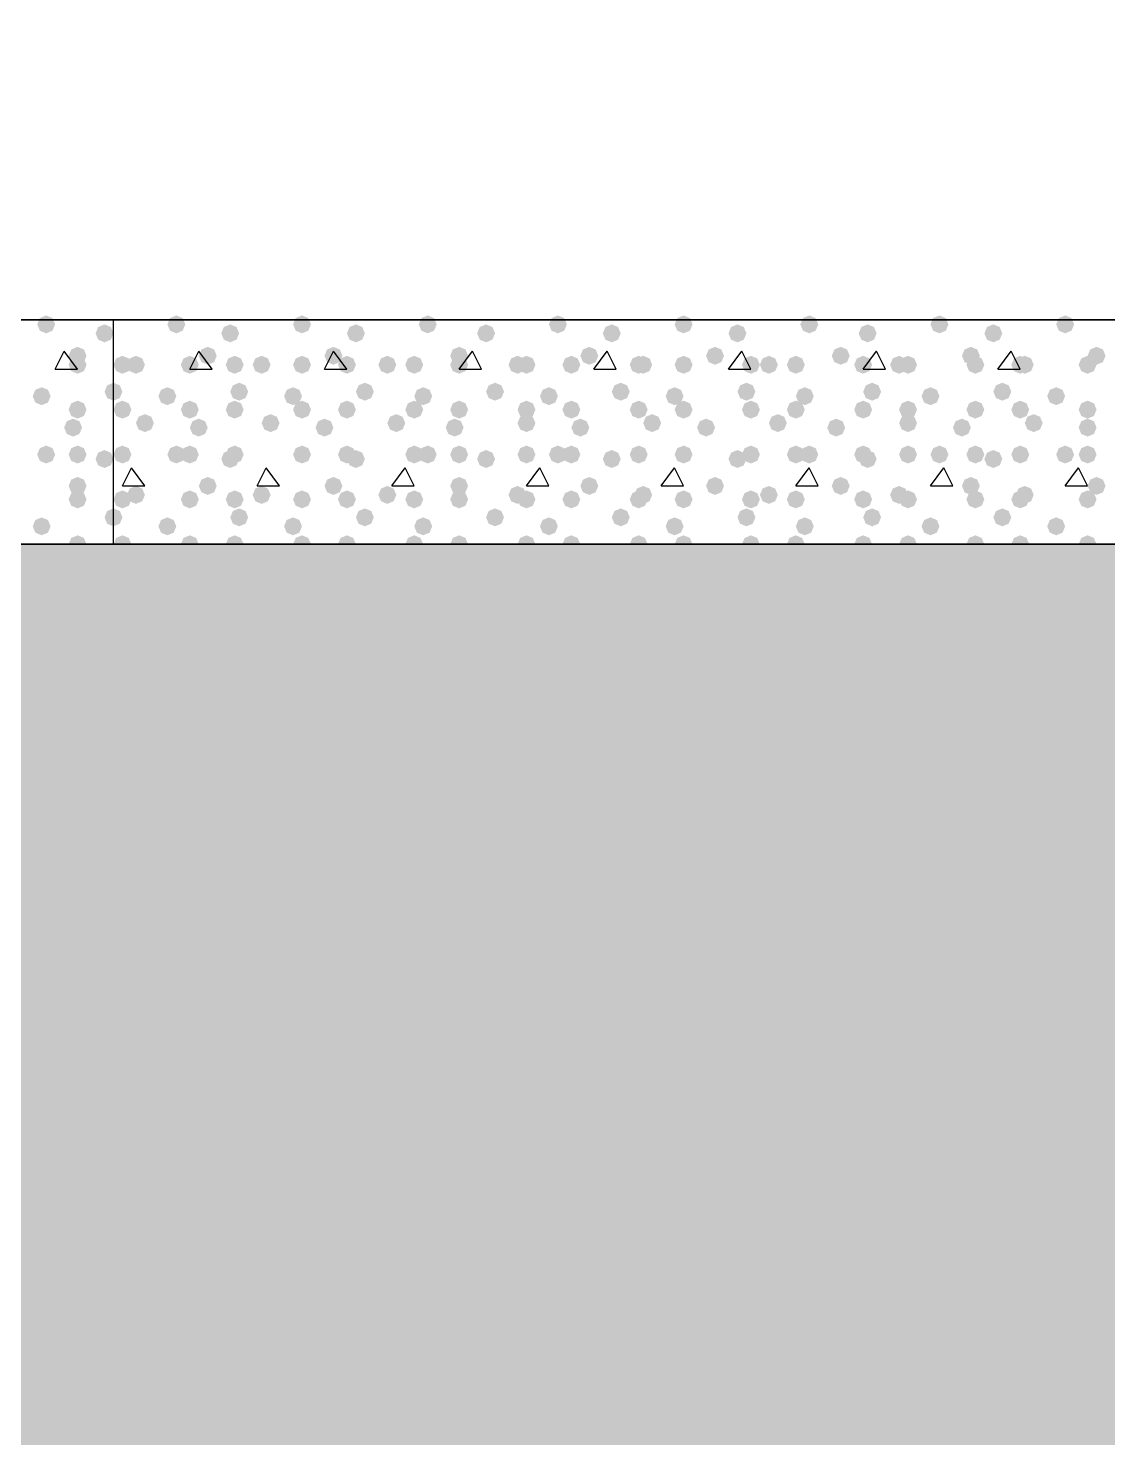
# Model space of a CAD drawing. Header units: millimetres. Extents: x 0 to 420, y 0 to 297.
# Drawn here: x 111.34 to 121.52, y 118.49 to 131.78 of the extents above; entities that cross this region are included whole.
import ezdxf

# ---------------------------------------------------------------- set-up
doc = ezdxf.new("R2010")
doc.units = ezdxf.units.MM
doc.layers.get('0').update_dxf_attribs({"linetype": 'CONTINUOUS'})

msp = doc.modelspace()

# ---------------------------------------------------------------- hatches: boundary and pattern name
at = {"true_color": 0x000007}
for points in [[(111.590667, 128.989667), (111.565796, 128.929871), (111.506, 128.905), (111.446204, 128.929871), (111.421333, 128.989667), (111.446204, 129.049462), (111.506, 129.074333), (111.565796, 129.049463)], [(112.141, 128.905), (112.116129, 128.845204), (112.056333, 128.820333), (111.996537, 128.845204), (111.971667, 128.905), (111.996537, 128.964796), (112.056333, 128.989667), (112.116129, 128.964796)], [(111.887, 128.693333), (111.862129, 128.633537), (111.802333, 128.608667), (111.742538, 128.633537), (111.717667, 128.693333), (111.742537, 128.753129), (111.802333, 128.778), (111.862129, 128.753129)], [(111.887, 128.608667), (111.862129, 128.548871), (111.802333, 128.524), (111.742538, 128.548871), (111.717667, 128.608667), (111.742537, 128.668462), (111.802333, 128.693333), (111.862129, 128.668463)], [(111.548333, 128.312333), (111.523463, 128.252537), (111.463667, 128.227667), (111.403871, 128.252537), (111.379, 128.312333), (111.403871, 128.372129), (111.463667, 128.397), (111.523462, 128.372129)], [(112.225667, 128.354667), (112.200796, 128.294871), (112.141, 128.27), (112.081204, 128.294871), (112.056333, 128.354667), (112.081204, 128.414462), (112.141, 128.439333), (112.200796, 128.414463)], [(111.887, 128.185333), (111.862129, 128.125538), (111.802333, 128.100667), (111.742538, 128.125538), (111.717667, 128.185333), (111.742537, 128.245129), (111.802333, 128.27), (111.862129, 128.245129)], [(111.844667, 128.016), (111.819796, 127.956204), (111.76, 127.931333), (111.700204, 127.956204), (111.675333, 128.016), (111.700204, 128.075796), (111.76, 128.100667), (111.819796, 128.075796)], [(111.590667, 127.762), (111.565796, 127.702204), (111.506, 127.677333), (111.446204, 127.702204), (111.421333, 127.762), (111.446204, 127.821796), (111.506, 127.846667), (111.565796, 127.821796)], [(111.887, 127.762), (111.862129, 127.702204), (111.802333, 127.677333), (111.742538, 127.702204), (111.717667, 127.762), (111.742537, 127.821796), (111.802333, 127.846667), (111.862129, 127.821796)], [(112.141, 127.719667), (112.116129, 127.659871), (112.056333, 127.635), (111.996537, 127.659871), (111.971667, 127.719667), (111.996537, 127.779462), (112.056333, 127.804333), (112.116129, 127.779463)], [(111.887, 127.465667), (111.862129, 127.405871), (111.802333, 127.381), (111.742538, 127.405871), (111.717667, 127.465667), (111.742537, 127.525462), (111.802333, 127.550333), (111.862129, 127.525463)], [(111.887, 127.338667), (111.862129, 127.278871), (111.802333, 127.254), (111.742538, 127.278871), (111.717667, 127.338667), (111.742537, 127.398462), (111.802333, 127.423333), (111.862129, 127.398463)], [(112.225667, 127.169333), (112.200796, 127.109537), (112.141, 127.084667), (112.081204, 127.109537), (112.056333, 127.169333), (112.081204, 127.229129), (112.141, 127.254), (112.200796, 127.229129)], [(111.548333, 127.084667), (111.523463, 127.024871), (111.463667, 127), (111.403871, 127.024871), (111.379, 127.084667), (111.403871, 127.144462), (111.463667, 127.169333), (111.523462, 127.144463)], [(111.887, 126.915333), (111.862129, 126.855538), (111.802333, 126.830667), (111.742538, 126.855538), (111.717667, 126.915333), (111.742537, 126.975129), (111.802333, 127), (111.862129, 126.975129)]]:
    msp.add_hatch(color=0, dxfattribs=at).paths.add_polyline_path(points, flags=0)
at = {"true_color": 0x000008}
for points in [[(112.818333, 128.989667), (112.793463, 128.929871), (112.733667, 128.905), (112.673871, 128.929871), (112.649, 128.989667), (112.673871, 129.049462), (112.733667, 129.074333), (112.793462, 129.049463)], [(113.326333, 128.905), (113.301463, 128.845204), (113.241667, 128.820333), (113.181871, 128.845204), (113.157, 128.905), (113.181871, 128.964796), (113.241667, 128.989667), (113.301462, 128.964796)], [(114.003667, 128.989667), (113.978796, 128.929871), (113.919, 128.905), (113.859204, 128.929871), (113.834333, 128.989667), (113.859204, 129.049462), (113.919, 129.074333), (113.978796, 129.049463)], [(114.511667, 128.905), (114.486796, 128.845204), (114.427, 128.820333), (114.367204, 128.845204), (114.342333, 128.905), (114.367204, 128.964796), (114.427, 128.989667), (114.486796, 128.964796)], [(115.189, 128.989667), (115.164129, 128.929871), (115.104333, 128.905), (115.044538, 128.929871), (115.019667, 128.989667), (115.044537, 129.049462), (115.104333, 129.074333), (115.164129, 129.049463)], [(115.739333, 128.905), (115.714462, 128.845204), (115.654667, 128.820333), (115.594871, 128.845204), (115.57, 128.905), (115.594871, 128.964796), (115.654667, 128.989667), (115.714462, 128.964796)], [(116.416667, 128.989667), (116.391796, 128.929871), (116.332, 128.905), (116.272204, 128.929871), (116.247333, 128.989667), (116.272204, 129.049462), (116.332, 129.074333), (116.391796, 129.049463)], [(116.924667, 128.905), (116.899796, 128.845204), (116.84, 128.820333), (116.780204, 128.845204), (116.755333, 128.905), (116.780204, 128.964796), (116.84, 128.989667), (116.899796, 128.964796)], [(117.602, 128.989667), (117.577129, 128.929871), (117.517333, 128.905), (117.457538, 128.929871), (117.432667, 128.989667), (117.457537, 129.049462), (117.517333, 129.074333), (117.577129, 129.049463)], [(118.11, 128.905), (118.085129, 128.845204), (118.025333, 128.820333), (117.965538, 128.845204), (117.940667, 128.905), (117.965537, 128.964796), (118.025333, 128.989667), (118.085129, 128.964796)], [(118.787333, 128.989667), (118.762463, 128.929871), (118.702667, 128.905), (118.642871, 128.929871), (118.618, 128.989667), (118.642871, 129.049462), (118.702667, 129.074333), (118.762462, 129.049463)], [(119.337667, 128.905), (119.312796, 128.845204), (119.253, 128.820333), (119.193204, 128.845204), (119.168333, 128.905), (119.193204, 128.964796), (119.253, 128.989667), (119.312796, 128.964796)], [(120.015, 128.989667), (119.990129, 128.929871), (119.930333, 128.905), (119.870538, 128.929871), (119.845667, 128.989667), (119.870537, 129.049462), (119.930333, 129.074333), (119.990129, 129.049463)], [(120.523, 128.905), (120.498129, 128.845204), (120.438333, 128.820333), (120.378537, 128.845204), (120.353667, 128.905), (120.378537, 128.964796), (120.438333, 128.989667), (120.498129, 128.964796)], [(121.200333, 128.989667), (121.175463, 128.929871), (121.115667, 128.905), (121.055871, 128.929871), (121.031, 128.989667), (121.055871, 129.049462), (121.115667, 129.074333), (121.175462, 129.049463)], [(113.114667, 128.693333), (113.089796, 128.633537), (113.03, 128.608667), (112.970204, 128.633537), (112.945333, 128.693333), (112.970204, 128.753129), (113.03, 128.778), (113.089796, 128.753129)], [(114.3, 128.693333), (114.275129, 128.633537), (114.215333, 128.608667), (114.155538, 128.633537), (114.130667, 128.693333), (114.155537, 128.753129), (114.215333, 128.778), (114.275129, 128.753129)], [(115.485333, 128.693333), (115.460463, 128.633537), (115.400667, 128.608667), (115.340871, 128.633537), (115.316, 128.693333), (115.340871, 128.753129), (115.400667, 128.778), (115.460462, 128.753129)], [(116.713, 128.693333), (116.688129, 128.633537), (116.628333, 128.608667), (116.568537, 128.633537), (116.543667, 128.693333), (116.568537, 128.753129), (116.628333, 128.778), (116.688129, 128.753129)], [(117.898333, 128.693333), (117.873463, 128.633537), (117.813667, 128.608667), (117.753871, 128.633537), (117.729, 128.693333), (117.753871, 128.753129), (117.813667, 128.778), (117.873462, 128.753129)], [(119.083667, 128.693333), (119.058796, 128.633537), (118.999, 128.608667), (118.939204, 128.633537), (118.914333, 128.693333), (118.939204, 128.753129), (118.999, 128.778), (119.058796, 128.753129)], [(120.311333, 128.693333), (120.286463, 128.633537), (120.226667, 128.608667), (120.166871, 128.633537), (120.142, 128.693333), (120.166871, 128.753129), (120.226667, 128.778), (120.286462, 128.753129)], [(121.496667, 128.693333), (121.471796, 128.633537), (121.412, 128.608667), (121.352204, 128.633537), (121.327333, 128.693333), (121.352204, 128.753129), (121.412, 128.778), (121.471796, 128.753129)], [(112.310333, 128.608667), (112.285463, 128.548871), (112.225667, 128.524), (112.165871, 128.548871), (112.141, 128.608667), (112.165871, 128.668462), (112.225667, 128.693333), (112.285462, 128.668463)], [(112.437333, 128.608667), (112.412463, 128.548871), (112.352667, 128.524), (112.292871, 128.548871), (112.268, 128.608667), (112.292871, 128.668462), (112.352667, 128.693333), (112.412462, 128.668463)], [(112.945333, 128.608667), (112.920463, 128.548871), (112.860667, 128.524), (112.800871, 128.548871), (112.776, 128.608667), (112.800871, 128.668462), (112.860667, 128.693333), (112.920462, 128.668463)], [(113.368667, 128.608667), (113.343796, 128.548871), (113.284, 128.524), (113.224204, 128.548871), (113.199333, 128.608667), (113.224204, 128.668462), (113.284, 128.693333), (113.343796, 128.668463)], [(113.622667, 128.608667), (113.597796, 128.548871), (113.538, 128.524), (113.478204, 128.548871), (113.453333, 128.608667), (113.478204, 128.668462), (113.538, 128.693333), (113.597796, 128.668463)], [(114.003667, 128.608667), (113.978796, 128.548871), (113.919, 128.524), (113.859204, 128.548871), (113.834333, 128.608667), (113.859204, 128.668462), (113.919, 128.693333), (113.978796, 128.668463)], [(114.427, 128.608667), (114.402129, 128.548871), (114.342333, 128.524), (114.282538, 128.548871), (114.257667, 128.608667), (114.282537, 128.668462), (114.342333, 128.693333), (114.402129, 128.668463)], [(114.808, 128.608667), (114.783129, 128.548871), (114.723333, 128.524), (114.663537, 128.548871), (114.638667, 128.608667), (114.663537, 128.668462), (114.723333, 128.693333), (114.783129, 128.668463)], [(115.062, 128.608667), (115.037129, 128.548871), (114.977333, 128.524), (114.917538, 128.548871), (114.892667, 128.608667), (114.917537, 128.668462), (114.977333, 128.693333), (115.037129, 128.668463)], [(115.485333, 128.608667), (115.460463, 128.548871), (115.400667, 128.524), (115.340871, 128.548871), (115.316, 128.608667), (115.340871, 128.668462), (115.400667, 128.693333), (115.460462, 128.668463)], [(116.035667, 128.608667), (116.010796, 128.548871), (115.951, 128.524), (115.891204, 128.548871), (115.866333, 128.608667), (115.891204, 128.668462), (115.951, 128.693333), (116.010796, 128.668463)], [(116.120333, 128.608667), (116.095463, 128.548871), (116.035667, 128.524), (115.975871, 128.548871), (115.951, 128.608667), (115.975871, 128.668462), (116.035667, 128.693333), (116.095462, 128.668463)], [(116.543667, 128.608667), (116.518796, 128.548871), (116.459, 128.524), (116.399204, 128.548871), (116.374333, 128.608667), (116.399204, 128.668462), (116.459, 128.693333), (116.518796, 128.668463)], [(117.178667, 128.608667), (117.153796, 128.548871), (117.094, 128.524), (117.034204, 128.548871), (117.009333, 128.608667), (117.034204, 128.668462), (117.094, 128.693333), (117.153796, 128.668463)], [(117.221, 128.608667), (117.196129, 128.548871), (117.136333, 128.524), (117.076537, 128.548871), (117.051667, 128.608667), (117.076537, 128.668462), (117.136333, 128.693333), (117.196129, 128.668463)], [(117.602, 128.608667), (117.577129, 128.548871), (117.517333, 128.524), (117.457538, 128.548871), (117.432667, 128.608667), (117.457537, 128.668462), (117.517333, 128.693333), (117.577129, 128.668463)], [(118.237, 128.608667), (118.212129, 128.548871), (118.152333, 128.524), (118.092538, 128.548871), (118.067667, 128.608667), (118.092537, 128.668462), (118.152333, 128.693333), (118.212129, 128.668463)], [(118.406333, 128.608667), (118.381463, 128.548871), (118.321667, 128.524), (118.261871, 128.548871), (118.237, 128.608667), (118.261871, 128.668462), (118.321667, 128.693333), (118.381462, 128.668463)], [(118.660333, 128.608667), (118.635463, 128.548871), (118.575667, 128.524), (118.515871, 128.548871), (118.491, 128.608667), (118.515871, 128.668462), (118.575667, 128.693333), (118.635462, 128.668463)], [(119.295333, 128.608667), (119.270463, 128.548871), (119.210667, 128.524), (119.150871, 128.548871), (119.126, 128.608667), (119.150871, 128.668462), (119.210667, 128.693333), (119.270462, 128.668463)], [(119.634, 128.608667), (119.609129, 128.548871), (119.549333, 128.524), (119.489538, 128.548871), (119.464667, 128.608667), (119.489537, 128.668462), (119.549333, 128.693333), (119.609129, 128.668463)], [(119.718667, 128.608667), (119.693796, 128.548871), (119.634, 128.524), (119.574204, 128.548871), (119.549333, 128.608667), (119.574204, 128.668462), (119.634, 128.693333), (119.693796, 128.668463)], [(120.353667, 128.608667), (120.328796, 128.548871), (120.269, 128.524), (120.209204, 128.548871), (120.184333, 128.608667), (120.209204, 128.668462), (120.269, 128.693333), (120.328796, 128.668463)], [(120.777, 128.608667), (120.752129, 128.548871), (120.692333, 128.524), (120.632538, 128.548871), (120.607667, 128.608667), (120.632537, 128.668462), (120.692333, 128.693333), (120.752129, 128.668463)], [(120.819333, 128.608667), (120.794462, 128.548871), (120.734667, 128.524), (120.674871, 128.548871), (120.65, 128.608667), (120.674871, 128.668462), (120.734667, 128.693333), (120.794462, 128.668463)], [(121.412, 128.608667), (121.387129, 128.548871), (121.327333, 128.524), (121.267538, 128.548871), (121.242667, 128.608667), (121.267537, 128.668462), (121.327333, 128.693333), (121.387129, 128.668463)], [(112.733667, 128.312333), (112.708796, 128.252537), (112.649, 128.227667), (112.589204, 128.252537), (112.564333, 128.312333), (112.589204, 128.372129), (112.649, 128.397), (112.708796, 128.372129)], [(113.411, 128.354667), (113.386129, 128.294871), (113.326333, 128.27), (113.266537, 128.294871), (113.241667, 128.354667), (113.266537, 128.414462), (113.326333, 128.439333), (113.386129, 128.414463)], [(113.919, 128.312333), (113.894129, 128.252537), (113.834333, 128.227667), (113.774538, 128.252537), (113.749667, 128.312333), (113.774537, 128.372129), (113.834333, 128.397), (113.894129, 128.372129)], [(114.596333, 128.354667), (114.571463, 128.294871), (114.511667, 128.27), (114.451871, 128.294871), (114.427, 128.354667), (114.451871, 128.414462), (114.511667, 128.439333), (114.571462, 128.414463)], [(115.146667, 128.312333), (115.121796, 128.252537), (115.062, 128.227667), (115.002204, 128.252537), (114.977333, 128.312333), (115.002204, 128.372129), (115.062, 128.397), (115.121796, 128.372129)], [(115.824, 128.354667), (115.799129, 128.294871), (115.739333, 128.27), (115.679538, 128.294871), (115.654667, 128.354667), (115.679537, 128.414462), (115.739333, 128.439333), (115.799129, 128.414463)], [(116.332, 128.312333), (116.307129, 128.252537), (116.247333, 128.227667), (116.187538, 128.252537), (116.162667, 128.312333), (116.187537, 128.372129), (116.247333, 128.397), (116.307129, 128.372129)], [(117.009333, 128.354667), (116.984462, 128.294871), (116.924667, 128.27), (116.864871, 128.294871), (116.84, 128.354667), (116.864871, 128.414462), (116.924667, 128.439333), (116.984462, 128.414463)], [(117.517333, 128.312333), (117.492463, 128.252537), (117.432667, 128.227667), (117.372871, 128.252537), (117.348, 128.312333), (117.372871, 128.372129), (117.432667, 128.397), (117.492462, 128.372129)], [(118.194667, 128.354667), (118.169796, 128.294871), (118.11, 128.27), (118.050204, 128.294871), (118.025333, 128.354667), (118.050204, 128.414462), (118.11, 128.439333), (118.169796, 128.414463)], [(118.745, 128.312333), (118.720129, 128.252537), (118.660333, 128.227667), (118.600538, 128.252537), (118.575667, 128.312333), (118.600537, 128.372129), (118.660333, 128.397), (118.720129, 128.372129)], [(119.38, 128.354667), (119.355129, 128.294871), (119.295333, 128.27), (119.235538, 128.294871), (119.210667, 128.354667), (119.235537, 128.414462), (119.295333, 128.439333), (119.355129, 128.414463)], [(119.930333, 128.312333), (119.905463, 128.252537), (119.845667, 128.227667), (119.785871, 128.252537), (119.761, 128.312333), (119.785871, 128.372129), (119.845667, 128.397), (119.905462, 128.372129)], [(120.607667, 128.354667), (120.582796, 128.294871), (120.523, 128.27), (120.463204, 128.294871), (120.438333, 128.354667), (120.463204, 128.414462), (120.523, 128.439333), (120.582796, 128.414463)], [(121.115667, 128.312333), (121.090796, 128.252537), (121.031, 128.227667), (120.971204, 128.252537), (120.946333, 128.312333), (120.971204, 128.372129), (121.031, 128.397), (121.090796, 128.372129)], [(112.310333, 128.185333), (112.285463, 128.125538), (112.225667, 128.100667), (112.165871, 128.125538), (112.141, 128.185333), (112.165871, 128.245129), (112.225667, 128.27), (112.285462, 128.245129)], [(112.945333, 128.185333), (112.920463, 128.125538), (112.860667, 128.100667), (112.800871, 128.125538), (112.776, 128.185333), (112.800871, 128.245129), (112.860667, 128.27), (112.920462, 128.245129)], [(113.368667, 128.185333), (113.343796, 128.125538), (113.284, 128.100667), (113.224204, 128.125538), (113.199333, 128.185333), (113.224204, 128.245129), (113.284, 128.27), (113.343796, 128.245129)], [(114.003667, 128.185333), (113.978796, 128.125538), (113.919, 128.100667), (113.859204, 128.125538), (113.834333, 128.185333), (113.859204, 128.245129), (113.919, 128.27), (113.978796, 128.245129)], [(114.427, 128.185333), (114.402129, 128.125538), (114.342333, 128.100667), (114.282538, 128.125538), (114.257667, 128.185333), (114.282537, 128.245129), (114.342333, 128.27), (114.402129, 128.245129)], [(115.062, 128.185333), (115.037129, 128.125538), (114.977333, 128.100667), (114.917538, 128.125538), (114.892667, 128.185333), (114.917537, 128.245129), (114.977333, 128.27), (115.037129, 128.245129)], [(115.485333, 128.185333), (115.460463, 128.125538), (115.400667, 128.100667), (115.340871, 128.125538), (115.316, 128.185333), (115.340871, 128.245129), (115.400667, 128.27), (115.460462, 128.245129)], [(116.120333, 128.185333), (116.095463, 128.125538), (116.035667, 128.100667), (115.975871, 128.125538), (115.951, 128.185333), (115.975871, 128.245129), (116.035667, 128.27), (116.095462, 128.245129)], [(116.543667, 128.185333), (116.518796, 128.125538), (116.459, 128.100667), (116.399204, 128.125538), (116.374333, 128.185333), (116.399204, 128.245129), (116.459, 128.27), (116.518796, 128.245129)], [(117.178667, 128.185333), (117.153796, 128.125538), (117.094, 128.100667), (117.034204, 128.125538), (117.009333, 128.185333), (117.034204, 128.245129), (117.094, 128.27), (117.153796, 128.245129)], [(117.602, 128.185333), (117.577129, 128.125538), (117.517333, 128.100667), (117.457538, 128.125538), (117.432667, 128.185333), (117.457537, 128.245129), (117.517333, 128.27), (117.577129, 128.245129)], [(118.237, 128.185333), (118.212129, 128.125538), (118.152333, 128.100667), (118.092538, 128.125538), (118.067667, 128.185333), (118.092537, 128.245129), (118.152333, 128.27), (118.212129, 128.245129)], [(118.660333, 128.185333), (118.635463, 128.125538), (118.575667, 128.100667), (118.515871, 128.125538), (118.491, 128.185333), (118.515871, 128.245129), (118.575667, 128.27), (118.635462, 128.245129)], [(119.295333, 128.185333), (119.270463, 128.125538), (119.210667, 128.100667), (119.150871, 128.125538), (119.126, 128.185333), (119.150871, 128.245129), (119.210667, 128.27), (119.270462, 128.245129)], [(119.718667, 128.185333), (119.693796, 128.125538), (119.634, 128.100667), (119.574204, 128.125538), (119.549333, 128.185333), (119.574204, 128.245129), (119.634, 128.27), (119.693796, 128.245129)], [(120.353667, 128.185333), (120.328796, 128.125538), (120.269, 128.100667), (120.209204, 128.125538), (120.184333, 128.185333), (120.209204, 128.245129), (120.269, 128.27), (120.328796, 128.245129)], [(120.777, 128.185333), (120.752129, 128.125538), (120.692333, 128.100667), (120.632538, 128.125538), (120.607667, 128.185333), (120.632537, 128.245129), (120.692333, 128.27), (120.752129, 128.245129)], [(121.412, 128.185333), (121.387129, 128.125538), (121.327333, 128.100667), (121.267538, 128.125538), (121.242667, 128.185333), (121.267537, 128.245129), (121.327333, 128.27), (121.387129, 128.245129)], [(112.522, 128.058333), (112.497129, 127.998538), (112.437333, 127.973667), (112.377538, 127.998538), (112.352667, 128.058333), (112.377537, 128.118129), (112.437333, 128.143), (112.497129, 128.118129)], [(113.03, 128.016), (113.005129, 127.956204), (112.945333, 127.931333), (112.885538, 127.956204), (112.860667, 128.016), (112.885537, 128.075796), (112.945333, 128.100667), (113.005129, 128.075796)], [(113.707333, 128.058333), (113.682463, 127.998538), (113.622667, 127.973667), (113.562871, 127.998538), (113.538, 128.058333), (113.562871, 128.118129), (113.622667, 128.143), (113.682462, 128.118129)], [(114.215333, 128.016), (114.190463, 127.956204), (114.130667, 127.931333), (114.070871, 127.956204), (114.046, 128.016), (114.070871, 128.075796), (114.130667, 128.100667), (114.190462, 128.075796)], [(114.892667, 128.058333), (114.867796, 127.998538), (114.808, 127.973667), (114.748204, 127.998538), (114.723333, 128.058333), (114.748204, 128.118129), (114.808, 128.143), (114.867796, 128.118129)], [(115.443, 128.016), (115.418129, 127.956204), (115.358333, 127.931333), (115.298537, 127.956204), (115.273667, 128.016), (115.298537, 128.075796), (115.358333, 128.100667), (115.418129, 128.075796)], [(116.120333, 128.058333), (116.095463, 127.998538), (116.035667, 127.973667), (115.975871, 127.998538), (115.951, 128.058333), (115.975871, 128.118129), (116.035667, 128.143), (116.095462, 128.118129)], [(116.628333, 128.016), (116.603463, 127.956204), (116.543667, 127.931333), (116.483871, 127.956204), (116.459, 128.016), (116.483871, 128.075796), (116.543667, 128.100667), (116.603462, 128.075796)], [(117.305667, 128.058333), (117.280796, 127.998538), (117.221, 127.973667), (117.161204, 127.998538), (117.136333, 128.058333), (117.161204, 128.118129), (117.221, 128.143), (117.280796, 128.118129)], [(117.813667, 128.016), (117.788796, 127.956204), (117.729, 127.931333), (117.669204, 127.956204), (117.644333, 128.016), (117.669204, 128.075796), (117.729, 128.100667), (117.788796, 128.075796)], [(118.491, 128.058333), (118.466129, 127.998538), (118.406333, 127.973667), (118.346537, 127.998538), (118.321667, 128.058333), (118.346537, 128.118129), (118.406333, 128.143), (118.466129, 128.118129)], [(119.041333, 128.016), (119.016462, 127.956204), (118.956667, 127.931333), (118.896871, 127.956204), (118.872, 128.016), (118.896871, 128.075796), (118.956667, 128.100667), (119.016462, 128.075796)], [(119.718667, 128.058333), (119.693796, 127.998538), (119.634, 127.973667), (119.574204, 127.998538), (119.549333, 128.058333), (119.574204, 128.118129), (119.634, 128.143), (119.693796, 128.118129)], [(120.226667, 128.016), (120.201796, 127.956204), (120.142, 127.931333), (120.082204, 127.956204), (120.057333, 128.016), (120.082204, 128.075796), (120.142, 128.100667), (120.201796, 128.075796)], [(120.904, 128.058333), (120.879129, 127.998538), (120.819333, 127.973667), (120.759538, 127.998538), (120.734667, 128.058333), (120.759537, 128.118129), (120.819333, 128.143), (120.879129, 128.118129)], [(121.412, 128.016), (121.387129, 127.956204), (121.327333, 127.931333), (121.267538, 127.956204), (121.242667, 128.016), (121.267537, 128.075796), (121.327333, 128.100667), (121.387129, 128.075796)], [(112.310333, 127.762), (112.285463, 127.702204), (112.225667, 127.677333), (112.165871, 127.702204), (112.141, 127.762), (112.165871, 127.821796), (112.225667, 127.846667), (112.285462, 127.821796)], [(112.818333, 127.762), (112.793463, 127.702204), (112.733667, 127.677333), (112.673871, 127.702204), (112.649, 127.762), (112.673871, 127.821796), (112.733667, 127.846667), (112.793462, 127.821796)], [(112.945333, 127.762), (112.920463, 127.702204), (112.860667, 127.677333), (112.800871, 127.702204), (112.776, 127.762), (112.800871, 127.821796), (112.860667, 127.846667), (112.920462, 127.821796)], [(113.326333, 127.719667), (113.301463, 127.659871), (113.241667, 127.635), (113.181871, 127.659871), (113.157, 127.719667), (113.181871, 127.779462), (113.241667, 127.804333), (113.301462, 127.779463)], [(113.368667, 127.762), (113.343796, 127.702204), (113.284, 127.677333), (113.224204, 127.702204), (113.199333, 127.762), (113.224204, 127.821796), (113.284, 127.846667), (113.343796, 127.821796)], [(114.003667, 127.762), (113.978796, 127.702204), (113.919, 127.677333), (113.859204, 127.702204), (113.834333, 127.762), (113.859204, 127.821796), (113.919, 127.846667), (113.978796, 127.821796)], [(114.003667, 127.762), (113.978796, 127.702204), (113.919, 127.677333), (113.859204, 127.702204), (113.834333, 127.762), (113.859204, 127.821796), (113.919, 127.846667), (113.978796, 127.821796)], [(114.427, 127.762), (114.402129, 127.702204), (114.342333, 127.677333), (114.282538, 127.702204), (114.257667, 127.762), (114.282537, 127.821796), (114.342333, 127.846667), (114.402129, 127.821796)], [(114.511667, 127.719667), (114.486796, 127.659871), (114.427, 127.635), (114.367204, 127.659871), (114.342333, 127.719667), (114.367204, 127.779462), (114.427, 127.804333), (114.486796, 127.779463)], [(115.062, 127.762), (115.037129, 127.702204), (114.977333, 127.677333), (114.917538, 127.702204), (114.892667, 127.762), (114.917537, 127.821796), (114.977333, 127.846667), (115.037129, 127.821796)], [(115.189, 127.762), (115.164129, 127.702204), (115.104333, 127.677333), (115.044538, 127.702204), (115.019667, 127.762), (115.044537, 127.821796), (115.104333, 127.846667), (115.164129, 127.821796)], [(115.485333, 127.762), (115.460463, 127.702204), (115.400667, 127.677333), (115.340871, 127.702204), (115.316, 127.762), (115.340871, 127.821796), (115.400667, 127.846667), (115.460462, 127.821796)], [(115.739333, 127.719667), (115.714462, 127.659871), (115.654667, 127.635), (115.594871, 127.659871), (115.57, 127.719667), (115.594871, 127.779462), (115.654667, 127.804333), (115.714462, 127.779463)], [(116.120333, 127.762), (116.095463, 127.702204), (116.035667, 127.677333), (115.975871, 127.702204), (115.951, 127.762), (115.975871, 127.821796), (116.035667, 127.846667), (116.095462, 127.821796)], [(116.416667, 127.762), (116.391796, 127.702204), (116.332, 127.677333), (116.272204, 127.702204), (116.247333, 127.762), (116.272204, 127.821796), (116.332, 127.846667), (116.391796, 127.821796)], [(116.543667, 127.762), (116.518796, 127.702204), (116.459, 127.677333), (116.399204, 127.702204), (116.374333, 127.762), (116.399204, 127.821796), (116.459, 127.846667), (116.518796, 127.821796)], [(116.924667, 127.719667), (116.899796, 127.659871), (116.84, 127.635), (116.780204, 127.659871), (116.755333, 127.719667), (116.780204, 127.779462), (116.84, 127.804333), (116.899796, 127.779463)], [(117.178667, 127.762), (117.153796, 127.702204), (117.094, 127.677333), (117.034204, 127.702204), (117.009333, 127.762), (117.034204, 127.821796), (117.094, 127.846667), (117.153796, 127.821796)], [(117.602, 127.762), (117.577129, 127.702204), (117.517333, 127.677333), (117.457538, 127.702204), (117.432667, 127.762), (117.457537, 127.821796), (117.517333, 127.846667), (117.577129, 127.821796)], [(117.602, 127.762), (117.577129, 127.702204), (117.517333, 127.677333), (117.457538, 127.702204), (117.432667, 127.762), (117.457537, 127.821796), (117.517333, 127.846667), (117.577129, 127.821796)], [(118.11, 127.719667), (118.085129, 127.659871), (118.025333, 127.635), (117.965538, 127.659871), (117.940667, 127.719667), (117.965537, 127.779462), (118.025333, 127.804333), (118.085129, 127.779463)], [(118.237, 127.762), (118.212129, 127.702204), (118.152333, 127.677333), (118.092538, 127.702204), (118.067667, 127.762), (118.092537, 127.821796), (118.152333, 127.846667), (118.212129, 127.821796)], [(118.660333, 127.762), (118.635463, 127.702204), (118.575667, 127.677333), (118.515871, 127.702204), (118.491, 127.762), (118.515871, 127.821796), (118.575667, 127.846667), (118.635462, 127.821796)], [(118.787333, 127.762), (118.762463, 127.702204), (118.702667, 127.677333), (118.642871, 127.702204), (118.618, 127.762), (118.642871, 127.821796), (118.702667, 127.846667), (118.762462, 127.821796)], [(119.295333, 127.762), (119.270463, 127.702204), (119.210667, 127.677333), (119.150871, 127.702204), (119.126, 127.762), (119.150871, 127.821796), (119.210667, 127.846667), (119.270462, 127.821796)], [(119.337667, 127.719667), (119.312796, 127.659871), (119.253, 127.635), (119.193204, 127.659871), (119.168333, 127.719667), (119.193204, 127.779462), (119.253, 127.804333), (119.312796, 127.779463)], [(119.718667, 127.762), (119.693796, 127.702204), (119.634, 127.677333), (119.574204, 127.702204), (119.549333, 127.762), (119.574204, 127.821796), (119.634, 127.846667), (119.693796, 127.821796)], [(120.015, 127.762), (119.990129, 127.702204), (119.930333, 127.677333), (119.870538, 127.702204), (119.845667, 127.762), (119.870537, 127.821796), (119.930333, 127.846667), (119.990129, 127.821796)], [(120.353667, 127.762), (120.328796, 127.702204), (120.269, 127.677333), (120.209204, 127.702204), (120.184333, 127.762), (120.209204, 127.821796), (120.269, 127.846667), (120.328796, 127.821796)], [(120.523, 127.719667), (120.498129, 127.659871), (120.438333, 127.635), (120.378537, 127.659871), (120.353667, 127.719667), (120.378537, 127.779462), (120.438333, 127.804333), (120.498129, 127.779463)], [(120.777, 127.762), (120.752129, 127.702204), (120.692333, 127.677333), (120.632538, 127.702204), (120.607667, 127.762), (120.632537, 127.821796), (120.692333, 127.846667), (120.752129, 127.821796)], [(121.200333, 127.762), (121.175463, 127.702204), (121.115667, 127.677333), (121.055871, 127.702204), (121.031, 127.762), (121.055871, 127.821796), (121.115667, 127.846667), (121.175462, 127.821796)], [(121.412, 127.762), (121.387129, 127.702204), (121.327333, 127.677333), (121.267538, 127.702204), (121.242667, 127.762), (121.267537, 127.821796), (121.327333, 127.846667), (121.387129, 127.821796)], [(113.114667, 127.465667), (113.089796, 127.405871), (113.03, 127.381), (112.970204, 127.405871), (112.945333, 127.465667), (112.970204, 127.525462), (113.03, 127.550333), (113.089796, 127.525463)], [(114.3, 127.465667), (114.275129, 127.405871), (114.215333, 127.381), (114.155538, 127.405871), (114.130667, 127.465667), (114.155537, 127.525462), (114.215333, 127.550333), (114.275129, 127.525463)], [(115.485333, 127.465667), (115.460463, 127.405871), (115.400667, 127.381), (115.340871, 127.405871), (115.316, 127.465667), (115.340871, 127.525462), (115.400667, 127.550333), (115.460462, 127.525463)], [(116.713, 127.465667), (116.688129, 127.405871), (116.628333, 127.381), (116.568537, 127.405871), (116.543667, 127.465667), (116.568537, 127.525462), (116.628333, 127.550333), (116.688129, 127.525463)], [(117.898333, 127.465667), (117.873463, 127.405871), (117.813667, 127.381), (117.753871, 127.405871), (117.729, 127.465667), (117.753871, 127.525462), (117.813667, 127.550333), (117.873462, 127.525463)], [(119.083667, 127.465667), (119.058796, 127.405871), (118.999, 127.381), (118.939204, 127.405871), (118.914333, 127.465667), (118.939204, 127.525462), (118.999, 127.550333), (119.058796, 127.525463)], [(120.311333, 127.465667), (120.286463, 127.405871), (120.226667, 127.381), (120.166871, 127.405871), (120.142, 127.465667), (120.166871, 127.525462), (120.226667, 127.550333), (120.286462, 127.525463)], [(121.496667, 127.465667), (121.471796, 127.405871), (121.412, 127.381), (121.352204, 127.405871), (121.327333, 127.465667), (121.352204, 127.525462), (121.412, 127.550333), (121.471796, 127.525463)], [(112.310333, 127.338667), (112.285463, 127.278871), (112.225667, 127.254), (112.165871, 127.278871), (112.141, 127.338667), (112.165871, 127.398462), (112.225667, 127.423333), (112.285462, 127.398463)], [(112.437333, 127.381), (112.412463, 127.321204), (112.352667, 127.296333), (112.292871, 127.321204), (112.268, 127.381), (112.292871, 127.440796), (112.352667, 127.465667), (112.412462, 127.440796)], [(112.945333, 127.338667), (112.920463, 127.278871), (112.860667, 127.254), (112.800871, 127.278871), (112.776, 127.338667), (112.800871, 127.398462), (112.860667, 127.423333), (112.920462, 127.398463)], [(113.368667, 127.338667), (113.343796, 127.278871), (113.284, 127.254), (113.224204, 127.278871), (113.199333, 127.338667), (113.224204, 127.398462), (113.284, 127.423333), (113.343796, 127.398463)], [(113.622667, 127.381), (113.597796, 127.321204), (113.538, 127.296333), (113.478204, 127.321204), (113.453333, 127.381), (113.478204, 127.440796), (113.538, 127.465667), (113.597796, 127.440796)], [(114.003667, 127.338667), (113.978796, 127.278871), (113.919, 127.254), (113.859204, 127.278871), (113.834333, 127.338667), (113.859204, 127.398462), (113.919, 127.423333), (113.978796, 127.398463)], [(114.427, 127.338667), (114.402129, 127.278871), (114.342333, 127.254), (114.282538, 127.278871), (114.257667, 127.338667), (114.282537, 127.398462), (114.342333, 127.423333), (114.402129, 127.398463)], [(114.808, 127.381), (114.783129, 127.321204), (114.723333, 127.296333), (114.663537, 127.321204), (114.638667, 127.381), (114.663537, 127.440796), (114.723333, 127.465667), (114.783129, 127.440796)], [(115.062, 127.338667), (115.037129, 127.278871), (114.977333, 127.254), (114.917538, 127.278871), (114.892667, 127.338667), (114.917537, 127.398462), (114.977333, 127.423333), (115.037129, 127.398463)], [(115.485333, 127.338667), (115.460463, 127.278871), (115.400667, 127.254), (115.340871, 127.278871), (115.316, 127.338667), (115.340871, 127.398462), (115.400667, 127.423333), (115.460462, 127.398463)], [(116.035667, 127.381), (116.010796, 127.321204), (115.951, 127.296333), (115.891204, 127.321204), (115.866333, 127.381), (115.891204, 127.440796), (115.951, 127.465667), (116.010796, 127.440796)], [(116.120333, 127.338667), (116.095463, 127.278871), (116.035667, 127.254), (115.975871, 127.278871), (115.951, 127.338667), (115.975871, 127.398462), (116.035667, 127.423333), (116.095462, 127.398463)], [(116.543667, 127.338667), (116.518796, 127.278871), (116.459, 127.254), (116.399204, 127.278871), (116.374333, 127.338667), (116.399204, 127.398462), (116.459, 127.423333), (116.518796, 127.398463)], [(117.178667, 127.338667), (117.153796, 127.278871), (117.094, 127.254), (117.034204, 127.278871), (117.009333, 127.338667), (117.034204, 127.398462), (117.094, 127.423333), (117.153796, 127.398463)], [(117.221, 127.381), (117.196129, 127.321204), (117.136333, 127.296333), (117.076537, 127.321204), (117.051667, 127.381), (117.076537, 127.440796), (117.136333, 127.465667), (117.196129, 127.440796)], [(117.602, 127.338667), (117.577129, 127.278871), (117.517333, 127.254), (117.457538, 127.278871), (117.432667, 127.338667), (117.457537, 127.398462), (117.517333, 127.423333), (117.577129, 127.398463)], [(118.237, 127.338667), (118.212129, 127.278871), (118.152333, 127.254), (118.092538, 127.278871), (118.067667, 127.338667), (118.092537, 127.398462), (118.152333, 127.423333), (118.212129, 127.398463)], [(118.406333, 127.381), (118.381463, 127.321204), (118.321667, 127.296333), (118.261871, 127.321204), (118.237, 127.381), (118.261871, 127.440796), (118.321667, 127.465667), (118.381462, 127.440796)], [(118.660333, 127.338667), (118.635463, 127.278871), (118.575667, 127.254), (118.515871, 127.278871), (118.491, 127.338667), (118.515871, 127.398462), (118.575667, 127.423333), (118.635462, 127.398463)], [(119.295333, 127.338667), (119.270463, 127.278871), (119.210667, 127.254), (119.150871, 127.278871), (119.126, 127.338667), (119.150871, 127.398462), (119.210667, 127.423333), (119.270462, 127.398463)], [(119.634, 127.381), (119.609129, 127.321204), (119.549333, 127.296333), (119.489538, 127.321204), (119.464667, 127.381), (119.489537, 127.440796), (119.549333, 127.465667), (119.609129, 127.440796)], [(119.718667, 127.338667), (119.693796, 127.278871), (119.634, 127.254), (119.574204, 127.278871), (119.549333, 127.338667), (119.574204, 127.398462), (119.634, 127.423333), (119.693796, 127.398463)], [(120.353667, 127.338667), (120.328796, 127.278871), (120.269, 127.254), (120.209204, 127.278871), (120.184333, 127.338667), (120.209204, 127.398462), (120.269, 127.423333), (120.328796, 127.398463)], [(120.777, 127.338667), (120.752129, 127.278871), (120.692333, 127.254), (120.632538, 127.278871), (120.607667, 127.338667), (120.632537, 127.398462), (120.692333, 127.423333), (120.752129, 127.398463)], [(120.819333, 127.381), (120.794462, 127.321204), (120.734667, 127.296333), (120.674871, 127.321204), (120.65, 127.381), (120.674871, 127.440796), (120.734667, 127.465667), (120.794462, 127.440796)], [(121.412, 127.338667), (121.387129, 127.278871), (121.327333, 127.254), (121.267538, 127.278871), (121.242667, 127.338667), (121.267537, 127.398462), (121.327333, 127.423333), (121.387129, 127.398463)], [(113.411, 127.169333), (113.386129, 127.109537), (113.326333, 127.084667), (113.266537, 127.109537), (113.241667, 127.169333), (113.266537, 127.229129), (113.326333, 127.254), (113.386129, 127.229129)], [(114.596333, 127.169333), (114.571463, 127.109537), (114.511667, 127.084667), (114.451871, 127.109537), (114.427, 127.169333), (114.451871, 127.229129), (114.511667, 127.254), (114.571462, 127.229129)], [(115.824, 127.169333), (115.799129, 127.109537), (115.739333, 127.084667), (115.679538, 127.109537), (115.654667, 127.169333), (115.679537, 127.229129), (115.739333, 127.254), (115.799129, 127.229129)], [(117.009333, 127.169333), (116.984462, 127.109537), (116.924667, 127.084667), (116.864871, 127.109537), (116.84, 127.169333), (116.864871, 127.229129), (116.924667, 127.254), (116.984462, 127.229129)], [(118.194667, 127.169333), (118.169796, 127.109537), (118.11, 127.084667), (118.050204, 127.109537), (118.025333, 127.169333), (118.050204, 127.229129), (118.11, 127.254), (118.169796, 127.229129)], [(119.38, 127.169333), (119.355129, 127.109537), (119.295333, 127.084667), (119.235538, 127.109537), (119.210667, 127.169333), (119.235537, 127.229129), (119.295333, 127.254), (119.355129, 127.229129)], [(120.607667, 127.169333), (120.582796, 127.109537), (120.523, 127.084667), (120.463204, 127.109537), (120.438333, 127.169333), (120.463204, 127.229129), (120.523, 127.254), (120.582796, 127.229129)], [(112.733667, 127.084667), (112.708796, 127.024871), (112.649, 127), (112.589204, 127.024871), (112.564333, 127.084667), (112.589204, 127.144462), (112.649, 127.169333), (112.708796, 127.144463)], [(113.919, 127.084667), (113.894129, 127.024871), (113.834333, 127), (113.774538, 127.024871), (113.749667, 127.084667), (113.774537, 127.144462), (113.834333, 127.169333), (113.894129, 127.144463)], [(115.146667, 127.084667), (115.121796, 127.024871), (115.062, 127), (115.002204, 127.024871), (114.977333, 127.084667), (115.002204, 127.144462), (115.062, 127.169333), (115.121796, 127.144463)], [(116.332, 127.084667), (116.307129, 127.024871), (116.247333, 127), (116.187538, 127.024871), (116.162667, 127.084667), (116.187537, 127.144462), (116.247333, 127.169333), (116.307129, 127.144463)], [(117.517333, 127.084667), (117.492463, 127.024871), (117.432667, 127), (117.372871, 127.024871), (117.348, 127.084667), (117.372871, 127.144462), (117.432667, 127.169333), (117.492462, 127.144463)], [(118.745, 127.084667), (118.720129, 127.024871), (118.660333, 127), (118.600538, 127.024871), (118.575667, 127.084667), (118.600537, 127.144462), (118.660333, 127.169333), (118.720129, 127.144463)], [(119.930333, 127.084667), (119.905463, 127.024871), (119.845667, 127), (119.785871, 127.024871), (119.761, 127.084667), (119.785871, 127.144462), (119.845667, 127.169333), (119.905462, 127.144463)], [(121.115667, 127.084667), (121.090796, 127.024871), (121.031, 127), (120.971204, 127.024871), (120.946333, 127.084667), (120.971204, 127.144462), (121.031, 127.169333), (121.090796, 127.144463)], [(112.310333, 126.915333), (112.285463, 126.855538), (112.225667, 126.830667), (112.165871, 126.855538), (112.141, 126.915333), (112.165871, 126.975129), (112.225667, 127), (112.285462, 126.975129)], [(112.945333, 126.915333), (112.920463, 126.855538), (112.860667, 126.830667), (112.800871, 126.855538), (112.776, 126.915333), (112.800871, 126.975129), (112.860667, 127), (112.920462, 126.975129)], [(113.368667, 126.915333), (113.343796, 126.855538), (113.284, 126.830667), (113.224204, 126.855538), (113.199333, 126.915333), (113.224204, 126.975129), (113.284, 127), (113.343796, 126.975129)], [(114.003667, 126.915333), (113.978796, 126.855538), (113.919, 126.830667), (113.859204, 126.855538), (113.834333, 126.915333), (113.859204, 126.975129), (113.919, 127), (113.978796, 126.975129)], [(114.427, 126.915333), (114.402129, 126.855538), (114.342333, 126.830667), (114.282538, 126.855538), (114.257667, 126.915333), (114.282537, 126.975129), (114.342333, 127), (114.402129, 126.975129)], [(115.062, 126.915333), (115.037129, 126.855538), (114.977333, 126.830667), (114.917538, 126.855538), (114.892667, 126.915333), (114.917537, 126.975129), (114.977333, 127), (115.037129, 126.975129)], [(115.485333, 126.915333), (115.460463, 126.855538), (115.400667, 126.830667), (115.340871, 126.855538), (115.316, 126.915333), (115.340871, 126.975129), (115.400667, 127), (115.460462, 126.975129)], [(116.120333, 126.915333), (116.095463, 126.855538), (116.035667, 126.830667), (115.975871, 126.855538), (115.951, 126.915333), (115.975871, 126.975129), (116.035667, 127), (116.095462, 126.975129)], [(116.543667, 126.915333), (116.518796, 126.855538), (116.459, 126.830667), (116.399204, 126.855538), (116.374333, 126.915333), (116.399204, 126.975129), (116.459, 127), (116.518796, 126.975129)], [(117.178667, 126.915333), (117.153796, 126.855538), (117.094, 126.830667), (117.034204, 126.855538), (117.009333, 126.915333), (117.034204, 126.975129), (117.094, 127), (117.153796, 126.975129)], [(117.602, 126.915333), (117.577129, 126.855538), (117.517333, 126.830667), (117.457538, 126.855538), (117.432667, 126.915333), (117.457537, 126.975129), (117.517333, 127), (117.577129, 126.975129)], [(118.237, 126.915333), (118.212129, 126.855538), (118.152333, 126.830667), (118.092538, 126.855538), (118.067667, 126.915333), (118.092537, 126.975129), (118.152333, 127), (118.212129, 126.975129)], [(118.660333, 126.915333), (118.635463, 126.855538), (118.575667, 126.830667), (118.515871, 126.855538), (118.491, 126.915333), (118.515871, 126.975129), (118.575667, 127), (118.635462, 126.975129)], [(119.295333, 126.915333), (119.270463, 126.855538), (119.210667, 126.830667), (119.150871, 126.855538), (119.126, 126.915333), (119.150871, 126.975129), (119.210667, 127), (119.270462, 126.975129)], [(119.718667, 126.915333), (119.693796, 126.855538), (119.634, 126.830667), (119.574204, 126.855538), (119.549333, 126.915333), (119.574204, 126.975129), (119.634, 127), (119.693796, 126.975129)], [(120.353667, 126.915333), (120.328796, 126.855538), (120.269, 126.830667), (120.209204, 126.855538), (120.184333, 126.915333), (120.209204, 126.975129), (120.269, 127), (120.328796, 126.975129)], [(120.777, 126.915333), (120.752129, 126.855538), (120.692333, 126.830667), (120.632538, 126.855538), (120.607667, 126.915333), (120.632537, 126.975129), (120.692333, 127), (120.752129, 126.975129)], [(121.412, 126.915333), (121.387129, 126.855538), (121.327333, 126.830667), (121.267538, 126.855538), (121.242667, 126.915333), (121.267537, 126.975129), (121.327333, 127), (121.387129, 126.975129)]]:
    msp.add_hatch(color=0, dxfattribs=at).paths.add_polyline_path(points, flags=0)
h = msp.add_hatch(color=0, dxfattribs=at)
h.paths.add_polyline_path([(194.775667, 126.915333), (33.401, 126.915333), (194.775667, 107.865333)], flags=0)
h.paths.add_polyline_path([(33.401, 126.915333), (194.775667, 107.865333), (33.401, 107.865333)], flags=0)

# ---------------------------------------------------------------- linework, layer by layer
at = {"color": 0, "true_color": 0x000007}
for points in [[(32.342667, 126.915333), (32.342667, 150.241), (380.576667, 150.241), (380.576667, 126.915333), (218.101333, 126.915333), (218.101333, 105.748667), (194.775667, 105.748667), (194.775667, 126.915333)], [(32.342667, 126.915333), (32.342667, 150.241), (380.576667, 150.241), (380.576667, 126.915333), (218.101333, 126.915333), (218.101333, 105.748667), (194.775667, 105.748667), (194.775667, 126.915333)], [(110.024333, 129.032), (110.024333, 126.915333), (112.141, 126.915333), (112.141, 129.032)]]:
    msp.add_lwpolyline(points, close=True, dxfattribs=at)
at = {"color": 0, "true_color": 0x0000fd}
msp.add_lwpolyline([(215.984667, 129.032), (378.46, 129.032), (378.46, 148.124333), (34.459333, 148.124333), (34.459333, 129.032), (196.934667, 129.032), (196.934667, 107.865333), (215.984667, 107.865333)], close=True, dxfattribs=at)
at = {"color": 0, "true_color": 0x000007}
for points in [[(131.233333, 129.032), (112.141, 129.032)], [(111.590667, 128.566333), (111.675333, 128.735667)], [(111.802333, 128.566333), (111.675333, 128.735667)], [(111.590667, 128.566333), (111.802333, 128.566333)], [(112.141, 126.915333), (131.233333, 126.915333)]]:
    msp.add_lwpolyline(points, dxfattribs=at)
at = {"color": 0, "true_color": 0x000008}
for points in [[(112.860667, 128.566333), (112.945333, 128.735667)], [(113.072333, 128.566333), (112.945333, 128.735667)], [(114.130667, 128.566333), (114.215333, 128.735667)], [(114.342333, 128.566333), (114.215333, 128.735667)], [(115.400667, 128.566333), (115.527667, 128.735667)], [(115.612333, 128.566333), (115.527667, 128.735667)], [(116.670667, 128.566333), (116.797667, 128.735667)], [(116.882333, 128.566333), (116.797667, 128.735667)], [(117.940667, 128.566333), (118.067667, 128.735667)], [(118.152333, 128.566333), (118.067667, 128.735667)], [(119.210667, 128.566333), (119.337667, 128.735667)], [(119.422333, 128.566333), (119.337667, 128.735667)], [(120.480667, 128.566333), (120.607667, 128.735667)], [(120.692333, 128.566333), (120.607667, 128.735667)], [(112.860667, 128.566333), (113.072333, 128.566333)], [(114.130667, 128.566333), (114.342333, 128.566333)], [(115.400667, 128.566333), (115.612333, 128.566333)], [(116.670667, 128.566333), (116.882333, 128.566333)], [(117.940667, 128.566333), (118.152333, 128.566333)], [(119.210667, 128.566333), (119.422333, 128.566333)], [(120.480667, 128.566333), (120.692333, 128.566333)], [(112.225667, 127.465667), (112.310333, 127.635)], [(112.437333, 127.465667), (112.310333, 127.635)], [(113.495667, 127.465667), (113.580333, 127.635)], [(113.707333, 127.465667), (113.580333, 127.635)], [(114.765667, 127.465667), (114.892667, 127.635)], [(114.977333, 127.465667), (114.892667, 127.635)], [(116.035667, 127.465667), (116.162667, 127.635)], [(116.247333, 127.465667), (116.162667, 127.635)], [(117.305667, 127.465667), (117.432667, 127.635)], [(117.517333, 127.465667), (117.432667, 127.635)], [(118.575667, 127.465667), (118.702667, 127.635)], [(118.787333, 127.465667), (118.702667, 127.635)], [(119.845667, 127.465667), (119.972667, 127.635)], [(120.057333, 127.465667), (119.972667, 127.635)], [(121.115667, 127.465667), (121.242667, 127.635)], [(121.327333, 127.465667), (121.242667, 127.635)], [(112.225667, 127.465667), (112.437333, 127.465667)], [(113.495667, 127.465667), (113.707333, 127.465667)], [(114.765667, 127.465667), (114.977333, 127.465667)], [(116.035667, 127.465667), (116.247333, 127.465667)], [(117.305667, 127.465667), (117.517333, 127.465667)], [(118.575667, 127.465667), (118.787333, 127.465667)], [(119.845667, 127.465667), (120.057333, 127.465667)], [(121.115667, 127.465667), (121.327333, 127.465667)]]:
    msp.add_lwpolyline(points, dxfattribs=at)
msp.add_lwpolyline([(194.775667, 126.915333), (33.401, 126.915333), (194.775667, 107.865333)], close=True, dxfattribs=at)

doc.saveas('drawing.dxf')
